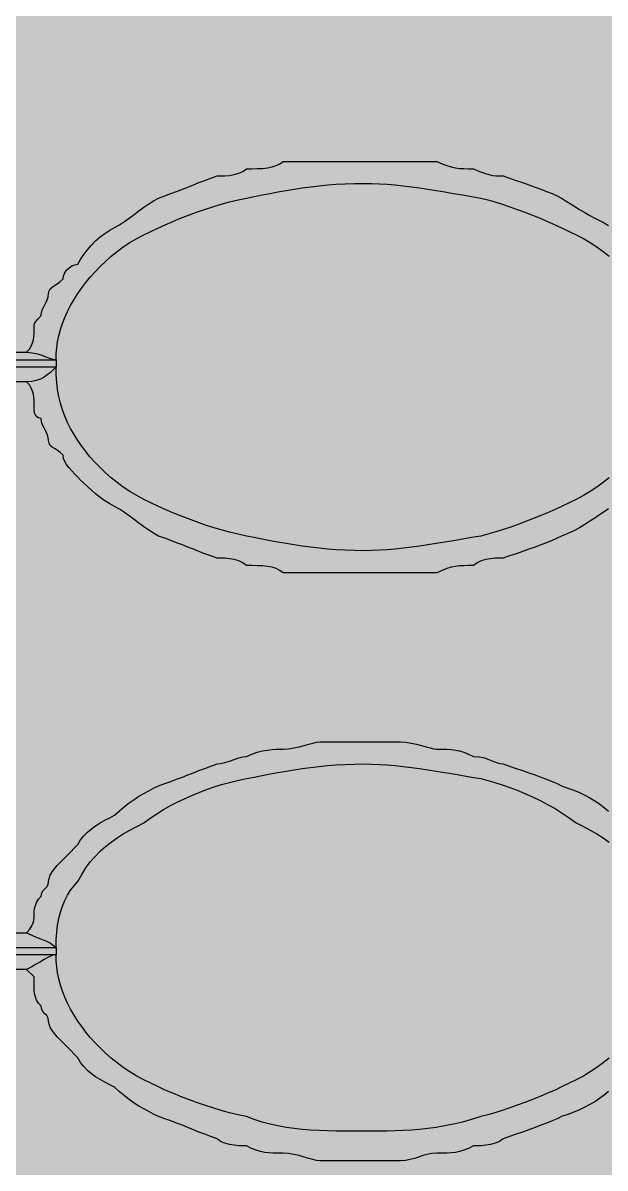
# Model space of a CAD drawing. Header units: millimetres. Extents: x 0 to 966, y -664 to 90.
# Drawn here: x 930.83 to 937.81, y -227.89 to -214.18 of the extents above; entities that cross this region are included whole.
import ezdxf

# ---------------------------------------------------------------- set-up
doc = ezdxf.new("R2010")
doc.units = ezdxf.units.MM
for name, color, linetype in [('HDL_BODY', 7, 'Continuous'), ('HDL_COLOUR', 7, 'Continuous'), ('HDL_DETAIL', 7, 'Continuous'), ('HDL_PRINT', 7, 'Continuous')]:
    doc.layers.add(name, color=color, linetype=linetype)

# ---------------------------------------------------------------- blocks, each defined once
blk = doc.blocks.new('M_R16.10.1_FRONT')
at = {"layer": 'HDL_BODY', "true_color": 0x202126}
blk.add_hatch(color=250, dxfattribs=at).paths.add_polyline_path([(0, 0), (216, 0), (216, 90), (0, 90)])
at = {"layer": 'HDL_BODY', "true_color": 0x2a2a30}
blk.add_hatch(color=250, dxfattribs=at).paths.add_polyline_path([(0.4, 20.52), (215.6, 20.52), (215.6, 68.31), (0.4, 68.31)])
at = {"layer": 'HDL_COLOUR', "true_color": 0x97a4b5}
for points in [[(188.795, 41.7), (188.761, 41.987), (188.661, 42.269), (188.496, 42.542), (188.269, 42.8), (187.984, 43.039), (187.645, 43.256), (187.259, 43.445), (186.833, 43.605), (186.372, 43.733), (185.886, 43.825), (185.382, 43.881), (184.87, 43.9), (184.358, 43.881), (183.854, 43.825), (183.368, 43.733), (182.907, 43.605), (182.481, 43.445), (182.095, 43.256), (181.756, 43.039), (181.471, 42.8), (181.244, 42.542), (181.079, 42.269), (180.979, 41.987), (180.945, 41.7), (180.979, 41.413), (181.079, 41.131), (181.244, 40.858), (181.471, 40.6), (181.756, 40.361), (182.095, 40.144), (182.481, 39.955), (182.907, 39.795), (183.368, 39.667), (183.854, 39.575), (184.358, 39.519), (184.87, 39.5), (185.382, 39.519), (185.886, 39.575), (186.372, 39.667), (186.833, 39.795), (187.259, 39.955), (187.645, 40.144), (187.984, 40.361), (188.269, 40.6), (188.496, 40.858), (188.661, 41.131), (188.761, 41.413)], [(188.795, 34.71), (188.761, 34.997), (188.661, 35.279), (188.496, 35.552), (188.269, 35.81), (187.984, 36.049), (187.645, 36.266), (187.259, 36.455), (186.833, 36.615), (186.372, 36.743), (185.886, 36.835), (185.382, 36.891), (184.87, 36.91), (184.358, 36.891), (183.854, 36.835), (183.368, 36.743), (182.907, 36.615), (182.481, 36.455), (182.095, 36.266), (181.756, 36.049), (181.471, 35.81), (181.244, 35.552), (181.079, 35.279), (180.979, 34.997), (180.945, 34.71), (180.979, 34.423), (181.079, 34.141), (181.244, 33.868), (181.471, 33.61), (181.756, 33.371), (182.095, 33.154), (182.481, 32.965), (182.907, 32.805), (183.368, 32.677), (183.854, 32.585), (184.358, 32.529), (184.87, 32.51), (185.382, 32.529), (185.886, 32.585), (186.372, 32.677), (186.833, 32.805), (187.259, 32.965), (187.645, 33.154), (187.984, 33.371), (188.269, 33.61), (188.496, 33.868), (188.661, 34.141), (188.761, 34.423)]]:
    blk.add_hatch(color=253, dxfattribs=at).paths.add_polyline_path(points)
at = {"layer": 'HDL_PRINT', "true_color": 0xdee1e9}
for points in [[(179.911, 47.156), (179.853, 47.153), (179.793, 47.145), (179.733, 47.133), (179.67, 47.119), (179.604, 47.104), (179.535, 47.09), (179.461, 47.079), (179.382, 47.07), (179.297, 47.067), (179.363, 47.067), (179.427, 47.067), (179.49, 47.067), (179.549, 47.067), (179.604, 47.067), (179.655, 47.067), (179.699, 47.067), (179.736, 47.067), (179.897, 47.062), (180.052, 47.046), (180.202, 47.02), (180.347, 46.984), (180.486, 46.938), (180.618, 46.883), (180.744, 46.819), (180.863, 46.747), (180.976, 46.665), (181.08, 46.576), (181.178, 46.478), (181.267, 46.373), (181.348, 46.261), (181.421, 46.141), (181.485, 46.015), (181.54, 45.882), (181.585, 45.743), (181.621, 45.599), (181.647, 45.448), (181.663, 45.292), (181.668, 45.131), (181.663, 44.982), (181.647, 44.835), (181.621, 44.691), (181.585, 44.552), (181.54, 44.416), (181.485, 44.285), (181.421, 44.16), (181.348, 44.04), (181.267, 43.926), (181.178, 43.818), (181.08, 43.718), (180.976, 43.625), (180.863, 43.539), (180.744, 43.463), (180.618, 43.394), (180.486, 43.336), (180.347, 43.286), (180.202, 43.247), (180.052, 43.219), (179.897, 43.201), (179.736, 43.195), (179.605, 43.2), (179.476, 43.215), (179.349, 43.238), (179.226, 43.27), (179.105, 43.31), (178.987, 43.359), (178.874, 43.415), (178.764, 43.478), (178.66, 43.548), (178.56, 43.624), (178.465, 43.707), (178.376, 43.795), (178.293, 43.889), (178.216, 43.988), (178.146, 44.092), (178.082, 44.2), (178.027, 44.312), (177.979, 44.428), (178.025, 44.292), (178.079, 44.162), (178.141, 44.038), (178.211, 43.921), (178.289, 43.81), (178.373, 43.706), (178.463, 43.608), (178.56, 43.517), (178.662, 43.434), (178.769, 43.357), (178.882, 43.288), (178.998, 43.227), (179.12, 43.173), (179.244, 43.127), (179.372, 43.089), (179.504, 43.059), (179.637, 43.038), (179.773, 43.025), (179.911, 43.02), (180.065, 43.026), (180.217, 43.042), (180.366, 43.068), (180.511, 43.104), (180.652, 43.149), (180.789, 43.204), (180.921, 43.267), (181.048, 43.339), (181.169, 43.419), (181.284, 43.507), (181.392, 43.603), (181.493, 43.705), (181.587, 43.814), (181.673, 43.93), (181.75, 44.051), (181.818, 44.178), (181.877, 44.311), (181.927, 44.449), (181.966, 44.591), (181.995, 44.738), (182.012, 44.888), (182.018, 45.042), (182.012, 45.197), (181.995, 45.35), (181.966, 45.499), (181.927, 45.645), (181.877, 45.787), (181.818, 45.924), (181.75, 46.057), (181.673, 46.184), (181.587, 46.305), (181.493, 46.421), (181.392, 46.529), (181.284, 46.631), (181.169, 46.724), (181.048, 46.81), (180.921, 46.888), (180.789, 46.956), (180.652, 47.016), (180.511, 47.065), (180.366, 47.104), (180.217, 47.133), (180.065, 47.15), (179.911, 47.156)], [(179.911, 40.116), (179.853, 40.116), (179.793, 40.116), (179.733, 40.113), (179.67, 40.109), (179.604, 40.102), (179.535, 40.091), (179.461, 40.076), (179.382, 40.056), (179.297, 40.03), (179.363, 40.059), (179.427, 40.08), (179.49, 40.095), (179.549, 40.106), (179.604, 40.112), (179.655, 40.115), (179.699, 40.116), (179.736, 40.116), (179.897, 40.111), (180.052, 40.093), (180.202, 40.065), (180.347, 40.026), (180.486, 39.976), (180.618, 39.918), (180.744, 39.849), (180.863, 39.773), (180.976, 39.687), (181.08, 39.594), (181.178, 39.494), (181.267, 39.386), (181.348, 39.272), (181.421, 39.152), (181.485, 39.027), (181.54, 38.896), (181.585, 38.76), (181.621, 38.621), (181.647, 38.477), (181.663, 38.33), (181.668, 38.181), (181.663, 38.031), (181.647, 37.885), (181.621, 37.741), (181.585, 37.602), (181.54, 37.467), (181.485, 37.336), (181.421, 37.21), (181.348, 37.09), (181.267, 36.976), (181.178, 36.869), (181.08, 36.768), (180.976, 36.675), (180.863, 36.589), (180.744, 36.512), (180.618, 36.444), (180.486, 36.385), (180.347, 36.336), (180.202, 36.297), (180.052, 36.268), (179.897, 36.251), (179.736, 36.245), (179.605, 36.249), (179.476, 36.261), (179.349, 36.281), (179.226, 36.308), (179.105, 36.343), (178.987, 36.385), (178.874, 36.435), (178.764, 36.491), (178.66, 36.554), (178.56, 36.623), (178.465, 36.699), (178.376, 36.781), (178.293, 36.869), (178.216, 36.962), (178.146, 37.062), (178.082, 37.166), (178.027, 37.276), (177.979, 37.391), (178.025, 37.267), (178.079, 37.147), (178.141, 37.03), (178.211, 36.918), (178.289, 36.81), (178.373, 36.707), (178.463, 36.609), (178.56, 36.517), (178.662, 36.43), (178.769, 36.351), (178.882, 36.278), (178.998, 36.212), (179.12, 36.153), (179.244, 36.103), (179.372, 36.061), (179.504, 36.028), (179.637, 36.003), (179.773, 35.988), (179.911, 35.983), (180.065, 35.989), (180.217, 36.007), (180.366, 36.035), (180.511, 36.074), (180.652, 36.124), (180.789, 36.183), (180.921, 36.251), (181.048, 36.328), (181.169, 36.414), (181.284, 36.508), (181.392, 36.609), (181.493, 36.717), (181.587, 36.832), (181.673, 36.954), (181.75, 37.081), (181.818, 37.213), (181.877, 37.35), (181.927, 37.492), (181.966, 37.638), (181.995, 37.787), (182.012, 37.939), (182.018, 38.094), (182.012, 38.249), (181.995, 38.399), (181.966, 38.546), (181.927, 38.688), (181.877, 38.826), (181.818, 38.958), (181.75, 39.086), (181.673, 39.207), (181.587, 39.323), (181.493, 39.432), (181.392, 39.534), (181.284, 39.629), (181.169, 39.717), (181.048, 39.797), (180.921, 39.869), (180.789, 39.933), (180.652, 39.987), (180.511, 40.033), (180.366, 40.069), (180.217, 40.095), (180.065, 40.111), (179.911, 40.116)]]:
    blk.add_hatch(color=254, dxfattribs=at).paths.add_polyline_path(points)
at = {"layer": 'HDL_DETAIL', "color": 251, "true_color": 0x52555c}
for points in [[(180.877, 41.877), (180.91, 41.914), (180.933, 41.952), (180.949, 41.989), (180.959, 42.027), (180.964, 42.065), (180.966, 42.103), (180.966, 42.141), (180.966, 42.178), (180.969, 42.205), (180.977, 42.228), (180.991, 42.251), (181.016, 42.279), (181.052, 42.317), (181.057, 42.355), (181.069, 42.392), (181.087, 42.43), (181.106, 42.468), (181.123, 42.505), (181.136, 42.543), (181.141, 42.581), (181.146, 42.613), (181.16, 42.638), (181.182, 42.658), (181.211, 42.677), (181.243, 42.697), (181.279, 42.723), (181.316, 42.756), (181.321, 42.794), (181.335, 42.83), (181.357, 42.862), (181.386, 42.89), (181.418, 42.912), (181.454, 42.926), (181.49, 42.931), (181.523, 42.99), (181.562, 43.049), (181.605, 43.105), (181.653, 43.159), (181.704, 43.211), (181.758, 43.258), (181.815, 43.301), (181.873, 43.339), (181.932, 43.371), (181.99, 43.403), (182.049, 43.441), (182.107, 43.482), (182.165, 43.525), (182.223, 43.569), (182.282, 43.613), (182.34, 43.654), (182.398, 43.691), (182.456, 43.724), (182.533, 43.751), (182.606, 43.777), (182.675, 43.804), (182.743, 43.83), (182.809, 43.856), (182.875, 43.882), (182.942, 43.909), (183.011, 43.935), (183.083, 43.962), (183.159, 43.988), (183.202, 43.989), (183.252, 43.99), (183.307, 43.995), (183.363, 44.004), (183.418, 44.02), (183.469, 44.043), (183.511, 44.074), (183.577, 44.075), (183.641, 44.076), (183.704, 44.079), (183.763, 44.086), (183.818, 44.096), (183.869, 44.112), (183.913, 44.134), (183.95, 44.163), (184.016, 44.163), (184.08, 44.163), (184.143, 44.163), (184.203, 44.163), (184.258, 44.163), (184.308, 44.163), (184.352, 44.163), (184.389, 44.163), (184.447, 44.163), (184.506, 44.163), (184.564, 44.163), (184.623, 44.163), (184.682, 44.163), (184.741, 44.163), (184.799, 44.163), (184.858, 44.163), (184.916, 44.163), (184.953, 44.163), (184.998, 44.163), (185.048, 44.163), (185.103, 44.163), (185.163, 44.163), (185.225, 44.163), (185.289, 44.163), (185.355, 44.163), (185.417, 44.163), (185.472, 44.163), (185.524, 44.163), (185.574, 44.163), (185.624, 44.163), (185.676, 44.163), (185.731, 44.163), (185.793, 44.163), (185.856, 44.134), (185.912, 44.112), (185.964, 44.096), (186.014, 44.086), (186.063, 44.079), (186.115, 44.076), (186.17, 44.075), (186.232, 44.074), (186.303, 44.043), (186.364, 44.02), (186.417, 44.004), (186.464, 43.995), (186.507, 43.99), (186.546, 43.989), (186.585, 43.988), (186.664, 43.962), (186.742, 43.935), (186.819, 43.909), (186.895, 43.882), (186.969, 43.856), (187.04, 43.83), (187.108, 43.804), (187.172, 43.777), (187.232, 43.751), (187.287, 43.724), (187.363, 43.674), (187.435, 43.629), (187.503, 43.587), (187.566, 43.55), (187.627, 43.515), (187.685, 43.483), (187.741, 43.453), (187.795, 43.425), (187.848, 43.397)], [(181.23, 41.788), (181.232, 41.86), (181.238, 41.932), (181.249, 42.004), (181.264, 42.076), (181.283, 42.148), (181.307, 42.221), (181.335, 42.293), (181.367, 42.365), (181.404, 42.437), (181.445, 42.509), (181.49, 42.581), (181.537, 42.647), (181.586, 42.713), (181.64, 42.778), (181.697, 42.842), (181.757, 42.905), (181.822, 42.966), (181.889, 43.026), (181.961, 43.083), (182.036, 43.138), (182.114, 43.19), (182.196, 43.239), (182.282, 43.285), (182.365, 43.325), (182.45, 43.365), (182.538, 43.405), (182.629, 43.444), (182.722, 43.482), (182.816, 43.519), (182.913, 43.554), (183.01, 43.588), (183.109, 43.62), (183.209, 43.65), (183.309, 43.677), (183.41, 43.702), (183.511, 43.724), (183.605, 43.743), (183.7, 43.762), (183.794, 43.78), (183.889, 43.798), (183.985, 43.815), (184.082, 43.83), (184.18, 43.845), (184.28, 43.858), (184.381, 43.87), (184.484, 43.88), (184.588, 43.888), (184.695, 43.894), (184.804, 43.898), (184.916, 43.899), (185.01, 43.898), (185.104, 43.894), (185.199, 43.888), (185.294, 43.88), (185.39, 43.87), (185.487, 43.858), (185.585, 43.845), (185.685, 43.83), (185.786, 43.815), (185.888, 43.798), (185.993, 43.78), (186.1, 43.762), (186.209, 43.743), (186.321, 43.724), (186.404, 43.702), (186.489, 43.677), (186.576, 43.65), (186.666, 43.62), (186.756, 43.588), (186.847, 43.554), (186.938, 43.519), (187.029, 43.482), (187.119, 43.444), (187.208, 43.405), (187.295, 43.365), (187.379, 43.325), (187.462, 43.285), (187.548, 43.239), (187.631, 43.19), (187.71, 43.138), (187.785, 43.083), (187.856, 43.026)], [(178.859, 41.877), (180.877, 41.877)], [(180.877, 41.877), (180.947, 41.872), (181.008, 41.86), (181.061, 41.842), (181.109, 41.823), (181.151, 41.806), (181.191, 41.793), (181.23, 41.788)], [(178.595, 41.788), (181.23, 41.788)], [(181.23, 41.699), (178.595, 41.699)], [(181.23, 41.699), (181.196, 41.667), (181.162, 41.635), (181.125, 41.606), (181.086, 41.579), (181.042, 41.557), (180.993, 41.539), (180.939, 41.528), (180.877, 41.524)], [(181.23, 41.788), (181.23, 41.699)], [(187.856, 40.375), (187.785, 40.318), (187.71, 40.263), (187.631, 40.211), (187.548, 40.162), (187.462, 40.116), (187.379, 40.076), (187.295, 40.036), (187.208, 39.996), (187.119, 39.957), (187.029, 39.919), (186.938, 39.882), (186.847, 39.847), (186.756, 39.813), (186.666, 39.781), (186.576, 39.751), (186.489, 39.724), (186.404, 39.699), (186.321, 39.677), (186.209, 39.658), (186.1, 39.639), (185.993, 39.621), (185.888, 39.603), (185.786, 39.586), (185.685, 39.571), (185.585, 39.556), (185.487, 39.543), (185.39, 39.531), (185.294, 39.521), (185.199, 39.513), (185.104, 39.507), (185.01, 39.503), (184.916, 39.502), (184.804, 39.503), (184.695, 39.507), (184.588, 39.513), (184.484, 39.521), (184.381, 39.531), (184.28, 39.543), (184.18, 39.556), (184.082, 39.571), (183.985, 39.586), (183.889, 39.603), (183.794, 39.621), (183.7, 39.639), (183.605, 39.658), (183.511, 39.677), (183.41, 39.699), (183.309, 39.724), (183.209, 39.751), (183.109, 39.781), (183.01, 39.813), (182.913, 39.847), (182.816, 39.882), (182.722, 39.919), (182.629, 39.957), (182.538, 39.996), (182.45, 40.036), (182.365, 40.076), (182.282, 40.116), (182.196, 40.162), (182.114, 40.211), (182.036, 40.263), (181.961, 40.318), (181.889, 40.375), (181.822, 40.435), (181.757, 40.496), (181.697, 40.559), (181.64, 40.623), (181.586, 40.688), (181.537, 40.754), (181.49, 40.82), (181.445, 40.892), (181.404, 40.965), (181.367, 41.038), (181.335, 41.113), (181.307, 41.189), (181.283, 41.267), (181.264, 41.347), (181.249, 41.43), (181.238, 41.516), (181.232, 41.606), (181.23, 41.699)], [(180.877, 41.524), (178.945, 41.524)], [(187.848, 40.001), (187.795, 39.968), (187.741, 39.932), (187.685, 39.893), (187.627, 39.854), (187.566, 39.814), (187.503, 39.776), (187.435, 39.739), (187.363, 39.706), (187.287, 39.677), (187.232, 39.65), (187.172, 39.624), (187.108, 39.597), (187.04, 39.571), (186.969, 39.545), (186.895, 39.519), (186.819, 39.492), (186.742, 39.466), (186.664, 39.439), (186.585, 39.413), (186.542, 39.413), (186.491, 39.411), (186.436, 39.406), (186.38, 39.396), (186.325, 39.38), (186.275, 39.357), (186.232, 39.324), (186.17, 39.324), (186.115, 39.322), (186.063, 39.319), (186.014, 39.313), (185.964, 39.303), (185.912, 39.287), (185.856, 39.266), (185.793, 39.238), (185.731, 39.238), (185.676, 39.238), (185.624, 39.238), (185.574, 39.238), (185.524, 39.238), (185.472, 39.238), (185.417, 39.238), (185.355, 39.238), (185.289, 39.238), (185.225, 39.238), (185.163, 39.238), (185.103, 39.238), (185.048, 39.238), (184.998, 39.238), (184.953, 39.238), (184.916, 39.238), (184.858, 39.238), (184.799, 39.238), (184.741, 39.238), (184.682, 39.238), (184.623, 39.238), (184.564, 39.238), (184.506, 39.238), (184.447, 39.238), (184.389, 39.238), (184.352, 39.238), (184.308, 39.238), (184.258, 39.238), (184.203, 39.238), (184.143, 39.238), (184.08, 39.238), (184.016, 39.238), (183.95, 39.238), (183.913, 39.266), (183.869, 39.287), (183.818, 39.303), (183.763, 39.313), (183.704, 39.319), (183.641, 39.322), (183.577, 39.324), (183.511, 39.324), (183.469, 39.357), (183.418, 39.38), (183.363, 39.396), (183.307, 39.406), (183.252, 39.411), (183.202, 39.413), (183.159, 39.413), (183.083, 39.439), (183.011, 39.466), (182.942, 39.492), (182.875, 39.519), (182.809, 39.545), (182.743, 39.571), (182.675, 39.597), (182.606, 39.624), (182.533, 39.65), (182.456, 39.677), (182.398, 39.71), (182.34, 39.747), (182.282, 39.788), (182.223, 39.832), (182.165, 39.876), (182.107, 39.919), (182.049, 39.96), (181.99, 39.998), (181.932, 40.03), (181.873, 40.062), (181.815, 40.099), (181.758, 40.14), (181.704, 40.183), (181.653, 40.226), (181.605, 40.269), (181.562, 40.31), (181.523, 40.348), (181.49, 40.381), (181.454, 40.419), (181.418, 40.456), (181.386, 40.494), (181.357, 40.532), (181.335, 40.569), (181.321, 40.607), (181.316, 40.645), (181.279, 40.678), (181.243, 40.704), (181.211, 40.724), (181.182, 40.743), (181.16, 40.763), (181.146, 40.788), (181.141, 40.82), (181.136, 40.858), (181.123, 40.896), (181.106, 40.934), (181.087, 40.971), (181.069, 41.009), (181.057, 41.046), (181.052, 41.084), (181.016, 41.091), (180.991, 41.111), (180.977, 41.14), (180.969, 41.176), (180.966, 41.217), (180.966, 41.26), (180.966, 41.298), (180.964, 41.336), (180.959, 41.374), (180.949, 41.412), (180.933, 41.449), (180.91, 41.487), (180.877, 41.524)], [(180.877, 34.926), (180.914, 34.97), (180.94, 35.011), (180.955, 35.047), (180.963, 35.076), (180.965, 35.095), (180.966, 35.102), (180.966, 35.14), (180.968, 35.178), (180.973, 35.216), (180.982, 35.254), (180.997, 35.291), (181.02, 35.329), (181.052, 35.366), (181.058, 35.404), (181.075, 35.432), (181.096, 35.454), (181.118, 35.477), (181.134, 35.504), (181.141, 35.541), (181.146, 35.579), (181.16, 35.617), (181.182, 35.655), (181.211, 35.693), (181.243, 35.731), (181.279, 35.768), (181.316, 35.805), (181.323, 35.812), (181.342, 35.832), (181.371, 35.861), (181.407, 35.898), (181.448, 35.939), (181.49, 35.983), (181.523, 36.039), (181.562, 36.088), (181.605, 36.132), (181.653, 36.172), (181.704, 36.209), (181.758, 36.242), (181.815, 36.274), (181.873, 36.304), (181.932, 36.334), (181.99, 36.389), (182.049, 36.439), (182.107, 36.483), (182.165, 36.524), (182.223, 36.561), (182.282, 36.595), (182.34, 36.627), (182.398, 36.657), (182.456, 36.687), (182.533, 36.713), (182.606, 36.739), (182.675, 36.765), (182.743, 36.791), (182.809, 36.818), (182.875, 36.844), (182.942, 36.87), (183.011, 36.896), (183.083, 36.922), (183.159, 36.948), (183.202, 36.953), (183.252, 36.966), (183.307, 36.983), (183.363, 37.002), (183.418, 37.02), (183.469, 37.032), (183.511, 37.037), (183.577, 37.067), (183.641, 37.089), (183.704, 37.105), (183.763, 37.115), (183.818, 37.122), (183.869, 37.125), (183.913, 37.126), (183.95, 37.127), (184.016, 37.13), (184.08, 37.14), (184.143, 37.154), (184.203, 37.17), (184.258, 37.185), (184.308, 37.199), (184.352, 37.209), (184.389, 37.213), (184.447, 37.213), (184.506, 37.213), (184.564, 37.213), (184.623, 37.213), (184.682, 37.213), (184.741, 37.213), (184.799, 37.213), (184.858, 37.213), (184.916, 37.213), (184.953, 37.213), (184.998, 37.213), (185.048, 37.213), (185.103, 37.213), (185.163, 37.213), (185.225, 37.213), (185.289, 37.213), (185.355, 37.213), (185.42, 37.209), (185.485, 37.199), (185.548, 37.185), (185.607, 37.17), (185.663, 37.154), (185.713, 37.14), (185.757, 37.13), (185.793, 37.127), (185.856, 37.126), (185.912, 37.125), (185.964, 37.122), (186.014, 37.115), (186.063, 37.105), (186.115, 37.089), (186.17, 37.067), (186.232, 37.037), (186.303, 37.032), (186.364, 37.02), (186.417, 37.002), (186.464, 36.983), (186.507, 36.966), (186.546, 36.953), (186.585, 36.948), (186.664, 36.922), (186.742, 36.896), (186.819, 36.87), (186.895, 36.844), (186.969, 36.818), (187.04, 36.791), (187.108, 36.765), (187.172, 36.739), (187.232, 36.713), (187.287, 36.687), (187.363, 36.66), (187.435, 36.633), (187.503, 36.605), (187.566, 36.575), (187.627, 36.543), (187.685, 36.508), (187.741, 36.47), (187.795, 36.429), (187.848, 36.384)], [(181.23, 34.751), (181.232, 34.845), (181.238, 34.934), (181.249, 35.019), (181.264, 35.099), (181.283, 35.175), (181.307, 35.247), (181.335, 35.315), (181.367, 35.378), (181.404, 35.437), (181.445, 35.491), (181.49, 35.541), (181.537, 35.626), (181.586, 35.704), (181.64, 35.775), (181.697, 35.841), (181.757, 35.903), (181.822, 35.96), (181.889, 36.013), (181.961, 36.063), (182.036, 36.11), (182.114, 36.156), (182.196, 36.201), (182.282, 36.245), (182.359, 36.3), (182.438, 36.353), (182.519, 36.403), (182.603, 36.45), (182.688, 36.495), (182.776, 36.536), (182.864, 36.576), (182.954, 36.612), (183.045, 36.646), (183.138, 36.677), (183.23, 36.705), (183.324, 36.731), (183.418, 36.753), (183.511, 36.773), (183.605, 36.792), (183.7, 36.811), (183.794, 36.829), (183.889, 36.847), (183.985, 36.864), (184.082, 36.879), (184.18, 36.894), (184.28, 36.907), (184.381, 36.919), (184.484, 36.929), (184.588, 36.937), (184.695, 36.943), (184.804, 36.947), (184.916, 36.948), (185.01, 36.947), (185.104, 36.943), (185.199, 36.937), (185.294, 36.929), (185.39, 36.919), (185.487, 36.907), (185.585, 36.894), (185.685, 36.879), (185.786, 36.864), (185.888, 36.847), (185.993, 36.829), (186.1, 36.811), (186.209, 36.792), (186.321, 36.773), (186.404, 36.752), (186.489, 36.727), (186.576, 36.699), (186.666, 36.668), (186.756, 36.633), (186.847, 36.596), (186.938, 36.555), (187.029, 36.511), (187.119, 36.464), (187.208, 36.414), (187.295, 36.36), (187.379, 36.304), (187.462, 36.245), (187.548, 36.201), (187.631, 36.156), (187.71, 36.11), (187.785, 36.063), (187.856, 36.013)], [(178.859, 34.926), (180.877, 34.926)], [(180.877, 34.926), (180.939, 34.897), (180.993, 34.873), (181.042, 34.854), (181.086, 34.838), (181.125, 34.821), (181.162, 34.802), (181.196, 34.78), (181.23, 34.751)], [(178.595, 34.751), (181.23, 34.751)], [(181.23, 34.751), (181.23, 34.662)], [(181.23, 34.662), (178.595, 34.662)], [(181.23, 34.662), (181.196, 34.658), (181.162, 34.647), (181.125, 34.629), (181.086, 34.607), (181.042, 34.58), (180.993, 34.551), (180.939, 34.519), (180.877, 34.487)], [(187.856, 33.427), (187.785, 33.369), (187.71, 33.314), (187.631, 33.261), (187.548, 33.212), (187.462, 33.166), (187.379, 33.125), (187.295, 33.085), (187.208, 33.045), (187.119, 33.006), (187.029, 32.968), (186.938, 32.931), (186.847, 32.896), (186.756, 32.862), (186.666, 32.83), (186.576, 32.801), (186.489, 32.773), (186.404, 32.748), (186.321, 32.726), (186.209, 32.691), (186.1, 32.661), (185.993, 32.636), (185.888, 32.615), (185.786, 32.597), (185.685, 32.584), (185.585, 32.573), (185.487, 32.565), (185.39, 32.559), (185.294, 32.555), (185.199, 32.553), (185.104, 32.551), (185.01, 32.551), (184.916, 32.551), (184.804, 32.551), (184.695, 32.551), (184.588, 32.553), (184.484, 32.555), (184.381, 32.559), (184.28, 32.565), (184.18, 32.573), (184.082, 32.584), (183.985, 32.597), (183.889, 32.615), (183.794, 32.636), (183.7, 32.661), (183.605, 32.691), (183.511, 32.726), (183.41, 32.748), (183.309, 32.773), (183.209, 32.801), (183.109, 32.83), (183.01, 32.862), (182.913, 32.896), (182.816, 32.931), (182.722, 32.968), (182.629, 33.006), (182.538, 33.045), (182.45, 33.085), (182.365, 33.125), (182.282, 33.166), (182.196, 33.212), (182.114, 33.261), (182.036, 33.314), (181.961, 33.369), (181.889, 33.427), (181.822, 33.486), (181.757, 33.548), (181.697, 33.61), (181.64, 33.674), (181.586, 33.739), (181.537, 33.804), (181.49, 33.869), (181.445, 33.941), (181.404, 34.013), (181.367, 34.085), (181.335, 34.158), (181.307, 34.23), (181.283, 34.302), (181.264, 34.374), (181.249, 34.446), (181.238, 34.518), (181.232, 34.59), (181.23, 34.662)], [(180.877, 34.487), (178.945, 34.487)], [(187.848, 33.029), (187.795, 32.984), (187.741, 32.943), (187.685, 32.905), (187.627, 32.871), (187.566, 32.839), (187.503, 32.809), (187.435, 32.78), (187.363, 32.753), (187.287, 32.726), (187.232, 32.7), (187.172, 32.674), (187.108, 32.648), (187.04, 32.622), (186.969, 32.595), (186.895, 32.569), (186.819, 32.542), (186.742, 32.515), (186.664, 32.489), (186.585, 32.462), (186.542, 32.43), (186.491, 32.407), (186.436, 32.392), (186.38, 32.383), (186.325, 32.378), (186.275, 32.376), (186.232, 32.376), (186.17, 32.346), (186.115, 32.324), (186.063, 32.308), (186.014, 32.298), (185.964, 32.291), (185.912, 32.288), (185.856, 32.287), (185.793, 32.287), (185.731, 32.283), (185.676, 32.273), (185.624, 32.259), (185.574, 32.242), (185.524, 32.226), (185.472, 32.212), (185.417, 32.201), (185.355, 32.198), (185.289, 32.198), (185.225, 32.198), (185.163, 32.198), (185.103, 32.198), (185.048, 32.198), (184.998, 32.198), (184.953, 32.198), (184.916, 32.198), (184.858, 32.198), (184.799, 32.198), (184.741, 32.198), (184.682, 32.198), (184.623, 32.198), (184.564, 32.198), (184.506, 32.198), (184.447, 32.198), (184.389, 32.198), (184.352, 32.201), (184.308, 32.212), (184.258, 32.226), (184.203, 32.242), (184.143, 32.259), (184.08, 32.273), (184.016, 32.283), (183.95, 32.287), (183.888, 32.287), (183.832, 32.288), (183.781, 32.291), (183.731, 32.298), (183.681, 32.308), (183.629, 32.324), (183.573, 32.346), (183.511, 32.376), (183.469, 32.376), (183.418, 32.378), (183.363, 32.383), (183.307, 32.392), (183.252, 32.407), (183.202, 32.43), (183.159, 32.462), (183.083, 32.489), (183.011, 32.515), (182.942, 32.542), (182.875, 32.569), (182.809, 32.595), (182.743, 32.622), (182.675, 32.648), (182.606, 32.674), (182.533, 32.7), (182.456, 32.726), (182.398, 32.756), (182.34, 32.786), (182.282, 32.818), (182.223, 32.852), (182.165, 32.889), (182.107, 32.93), (182.049, 32.974), (181.99, 33.024), (181.932, 33.079), (181.873, 33.108), (181.815, 33.138), (181.758, 33.17), (181.704, 33.203), (181.653, 33.24), (181.605, 33.28), (181.562, 33.325), (181.523, 33.375), (181.49, 33.43), (181.448, 33.474), (181.407, 33.516), (181.371, 33.552), (181.342, 33.582), (181.323, 33.601), (181.316, 33.608), (181.279, 33.645), (181.243, 33.682), (181.211, 33.72), (181.182, 33.757), (181.16, 33.795), (181.146, 33.832), (181.141, 33.869), (181.134, 33.907), (181.118, 33.935), (181.096, 33.958), (181.075, 33.981), (181.058, 34.01), (181.052, 34.047), (181.02, 34.085), (180.997, 34.122), (180.982, 34.16), (180.973, 34.197), (180.968, 34.235), (180.966, 34.274), (180.966, 34.312), (180.966, 34.398), (180.877, 34.487)]]:
    blk.add_lwpolyline(points, dxfattribs=at)
for points in [[(181.23, 41.699), (181.23, 41.699)], [(181.23, 41.699), (181.23, 41.699)], [(181.23, 34.751), (181.23, 34.751)]]:
    blk.add_lwpolyline(points, close=True, dxfattribs=at)

msp = doc.modelspace()

# ---------------------------------------------------------------- block references
msp.add_blockref('M_R16.10.1_FRONT', (750, -260))

doc.saveas('drawing.dxf')
